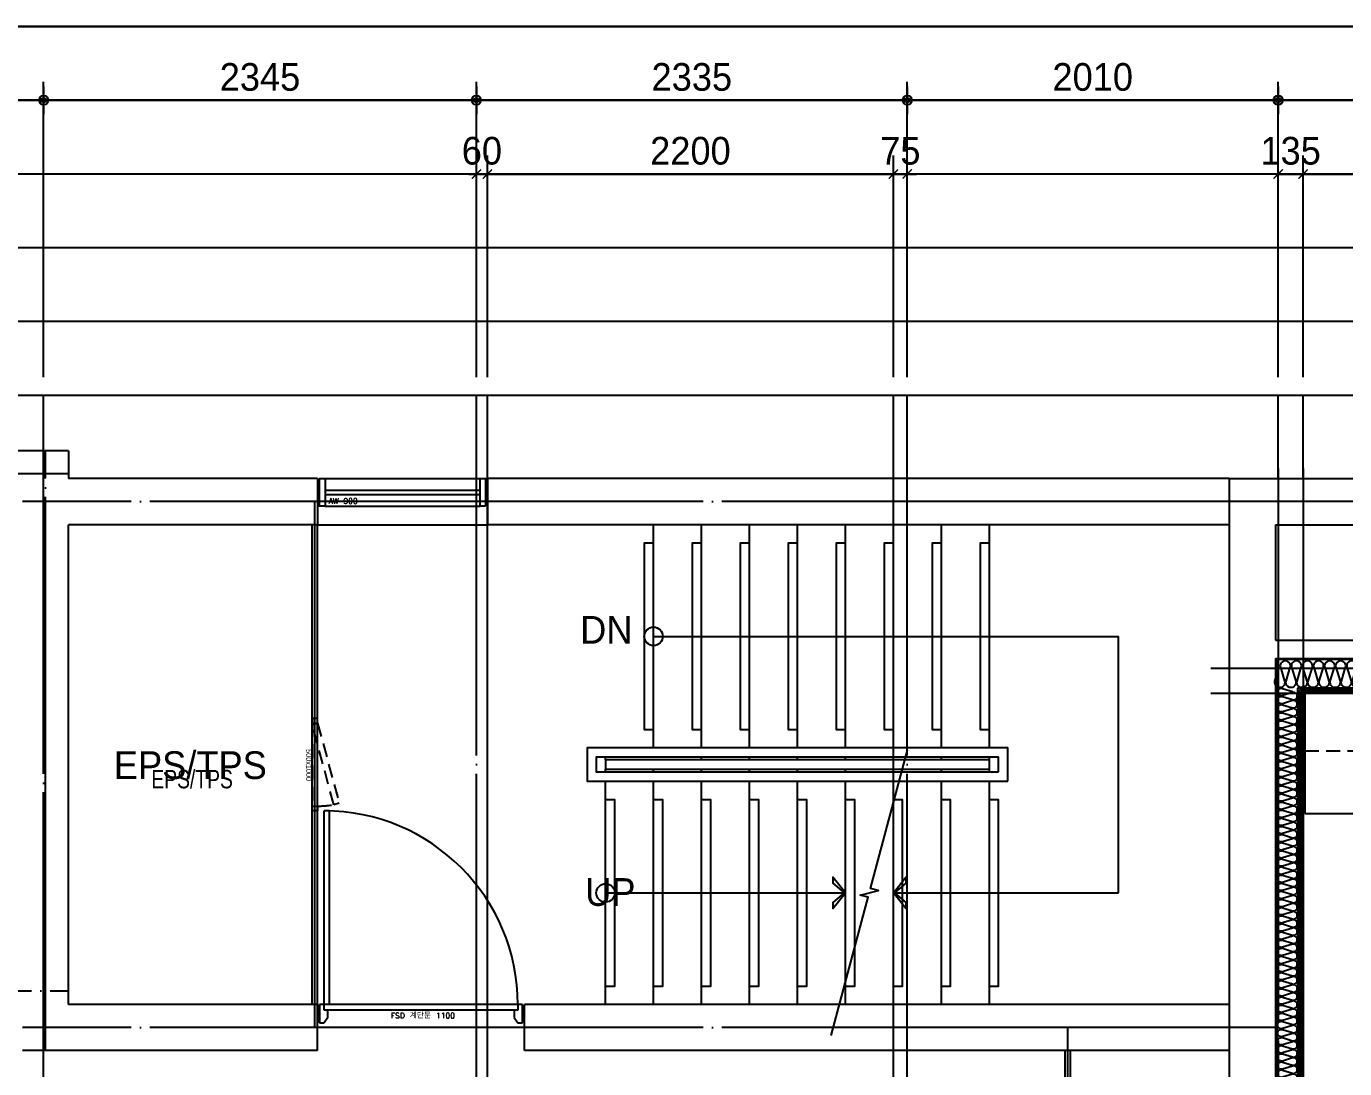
# Model space of a CAD drawing. Header units: millimetres. Extents: x -24416 to 92204, y -190080 to 23760.
# Drawn here: x 69372 to 76516, y -172180 to -166533 of the extents above; entities that cross this region are included whole.
import ezdxf
from ezdxf.enums import TextEntityAlignment as Align

# ---------------------------------------------------------------- set-up
doc = ezdxf.new("R2010")
doc.units = ezdxf.units.MM
doc.header["$LTSCALE"] = 50
for name, pattern in [('AUDIT_D_220706163347-0', [0]), ('CEN', [62, 60, -1, 0, -1]), ('HID', [2.3, 1.5, -0.8]), ('xr-101_102동-2F$0$HID', [2.3, 1.5, -0.8])]:
    doc.linetypes.add(name, pattern=pattern)
doc.layers.get('defpoints').update_dxf_attribs({"color": 139})
for name, color, linetype in [('A-STEEL', 4, 'Continuous'), ('AA-XXXX-DIMS', 7, 'Continuous'), ('AA-XXXX-TEXT#LEV', 3, 'Continuous'), ('CEN_CON', 1, 'CEN'), ('CEN_WALL', 12, 'CEN'), ('CONC', 2, 'Continuous'), ('DIM', 7, 'AUDIT_D_220706163347-0'), ('DOOR', 4, 'Continuous'), ('ELE3_CON', 7, 'Continuous'), ('FUR', 4, 'Continuous'), ('INS', 8, 'Continuous'), ('INSUL', 8, 'Continuous'), ('ROM', 7, 'AUDIT_D_220706163347-0'), ('STAIR', 4, 'Continuous'), ('WAL', 3, 'Continuous'), ('WAL_DRY', 7, 'Continuous'), ('WIN', 4, 'Continuous'), ('xr-101_102동-2F$0$AA-DWXM-DOOR(PS점검구)', 4, 'xr-101_102동-2F$0$HID'), ('논슬립', 251, 'Continuous')]:
    doc.layers.add(name, color=color, linetype=linetype)
for name, color, linetype, plot in [('AA-XXXX-MC', 153, 'AUDIT_D_220706163347-0', False), ('Def-PrintX', 147, 'Continuous', False), ('MC', 135, 'Continuous', False), ('xr-101_102동-2F$0$DEFPOINT', 231, 'Continuous', False)]:
    doc.layers.add(name, color=color, linetype=linetype, plot=plot)
doc.styles.add('HAUD01', font='Dotum.ttf')
doc.styles.add('HAUD02', font='Dotum.ttf', dxfattribs={"width": 0.8})
doc.styles.get("Standard").update_dxf_attribs({"font": 'txt', "bigfont": 'whgtxt.shx'})
doc.styles.add('xr-101_102동-2F$0$HAUD01', font='Dotum.ttf')
doc.styles.add('맑은고딕', font='malgun.ttf', dxfattribs={"width": 0.9})
doc.dimstyles.new('DIM-50', dxfattribs={"dimscale": 50, "dimtxt": 3, "dimasz": 1, "dimexe": 2, "dimexo": 2, "dimgap": 1, "dimtad": 1, "dimdec": 0, "dimzin": 0, "dimdsep": 46, "dimtxsty": '맑은고딕', "dimblk1": 'DIMDOT', "dimblk2": 'DIMDOT', "dimsah": 1, "dimcen": 0.09, "dimdle": 2, "dimclrd": 7, "dimclre": 7, "dimclrt": 3, "dimadec": 0, "dimazin": 0, "dimtfac": 1, "dimtdec": 0, "dimtix": 1, "dimtmove": 2, "dimatfit": 3, "dimldrblk": 'DIMDOT', "dimfxl": 1, "dimtolj": 1, "dimtzin": 0, "dimarcsym": 0})
doc.dimstyles.new('MCDIM-50', dxfattribs={"dimscale": 50, "dimtxt": 3, "dimasz": 1, "dimexe": 2, "dimexo": 2, "dimgap": 1, "dimtad": 1, "dimdec": 0, "dimzin": 0, "dimdsep": 46, "dimtxsty": '맑은고딕', "dimblk1": 'ARCHTICK', "dimblk2": 'ARCHTICK', "dimsah": 1, "dimcen": 0.09, "dimdle": 2, "dimclrd": 7, "dimclre": 7, "dimclrt": 3, "dimadec": 0, "dimazin": 0, "dimtfac": 1, "dimtdec": 0, "dimtix": 1, "dimtmove": 2, "dimatfit": 3, "dimldrblk": 'ARCHTICK', "dimfxl": 1, "dimtolj": 1, "dimtzin": 0, "dimarcsym": 0})

# ---------------------------------------------------------------- blocks, each defined once
blk = doc.blocks.new('FSD 계단문 1100')
at = {"layer": 'DOOR'}
for p, q in [((25, 100), (25, 1150)), ((0, 100), (0, 0)), ((25, 100), (0, 100)), ((0, 0), (0, 100)), ((55, 100), (25, 100)), ((25, 70), (25, 100)), ((1100, 100), (1075, 100)), ((1075, 100), (1075, 70)), ((1100, 0), (1100, 100)), ((0, 0), (25, 0)), ((45, 70), (25, 70)), ((45, 30), (25, 0)), ((45, 30), (45, 70)), ((1075, 70), (1055, 70)), ((1055, 70), (1055, 30)), ((1055, 30), (1075, 0)), ((1075, 0), (1100, 0))]:
    blk.add_line(p, q, dxfattribs=at)
at = {"layer": 'DOOR', "color": 8}
for p, q in [((1075, 100), (55, 100)), ((1055, 70), (45, 70))]:
    blk.add_line(p, q, dxfattribs=at)
at = {"layer": 'DOOR'}
blk.add_lwpolyline([(55, 100), (55, 1150), (25, 1150)], dxfattribs=at)
at = {"layer": 'DOOR', "color": 8}
blk.add_arc((23.3, 98.3), 1051.7, 0.09318, 89.90682, dxfattribs=at)
at = {"layer": 'Def-PrintX'}
blk.add_text('FSD 계단문 1100', height=30, dxfattribs=at).set_placement((560, 43.8), align=Align.MIDDLE)
blk = doc.blocks.new('AW 900')
at = {"layer": 'defpoints'}
for p, q in [((-150, 920), (0, 920)), ((-150, 0), (0, 0))]:
    blk.add_line(p, q, dxfattribs=at)
at = {"layer": 'WIN', "color": 8}
for p, q in [((-150, 40), (-150, 880)), ((0, 40), (0, 880))]:
    blk.add_line(p, q, dxfattribs=at)
at = {"layer": 'WIN'}
for p, q in [((-87, 40), (-87, 880)), ((-63, 40), (-63, 880))]:
    blk.add_line(p, q, dxfattribs=at)
for points in [[(0, 910), (0, 880), (-150, 880), (-150, 910)], [(0, 40), (0, 10), (-150, 10), (-150, 40)]]:
    blk.add_lwpolyline(points, close=True, dxfattribs=at)
at = {"layer": 'Def-PrintX'}
blk.add_text('AW 900', height=30, rotation=90, dxfattribs=at).set_placement((-28.4, 138), align=Align.MIDDLE)
blk = doc.blocks.new('A$C38A1636F')
at = {"layer": 'xr-101_102동-2F$0$AA-DWXM-DOOR(PS점검구)'}
for p, q in [((225, 0), (-225, 0)), ((-225, -30), (225, -30))]:
    blk.add_line(p, q, dxfattribs=at)
for points in [[(-250, 0), (-225, 0), (-225, -30), (-250, -30)], [(250, 0), (225, 0), (225, -30), (250, -30)], [(-209.7, -146.5), (-217.4, -117.5), (217.2, -1), (225, -30)]]:
    blk.add_lwpolyline(points, close=True, dxfattribs=at)
blk.add_arc((385.2, -21.3), 610.2, 180.81816, 189.07051, dxfattribs=at)
at = {"layer": 'xr-101_102동-2F$0$DEFPOINT', "style": 'xr-101_102동-2F$0$HAUD01'}
blk.add_text('500x1000', height=30, rotation=180, dxfattribs=at).set_placement((-2.5, 18.6), align=Align.MIDDLE_CENTER)
blk = doc.blocks.new('CO-101-23F', base_point=(132164.9, -37223.7))
at = {"layer": 'A-STEEL'}
for p, q in [((139694.9, -35373.7), (139694.9, -32773.7)), ((139724.9, -35373.7), (139724.9, -32773.7)), ((143774.9, -37223.7), (143774.9, -35623.7)), ((143804.9, -37223.7), (143804.9, -35623.7))]:
    blk.add_line(p, q, dxfattribs=at)
at = {"layer": 'CEN_CON'}
for p, q in [((138249.9, -35623.7), (138249.9, -32373.7)), ((138374.9, -32498.7), (135174.9, -32498.7)), ((144914.9, -32648.7), (138124.9, -32648.7)), ((135174.9, -35298.7), (138374.9, -35298.7)), ((144914.9, -35498.7), (138124.9, -35498.7)), ((143789.9, -37223.7), (143789.9, -35498.7))]:
    blk.add_line(p, q, dxfattribs=at)
at = {"layer": 'CEN_WALL'}
blk.add_line((139709.9, -35498.7), (139709.9, -32648.7), dxfattribs=at)
at = {"layer": 'CONC', "color": 2}
for p, q in [((138374.9, -32373.7), (135174.9, -32373.7)), ((138374.9, -32373.7), (138374.9, -32523.7)), ((139724.9, -32523.7), (138374.9, -32523.7)), ((139724.9, -32523.7), (139724.9, -32773.7)), ((144664.9, -32523.7), (140644.9, -32523.7)), ((140644.9, -32523.7), (140644.9, -32773.7)), ((138374.9, -35373.7), (138374.9, -32773.7)), ((139724.9, -32773.7), (138374.9, -32773.7)), ((144664.9, -32773.7), (140644.9, -32773.7)), ((139724.9, -35373.7), (138374.9, -35373.7)), ((139724.9, -35623.7), (139724.9, -35373.7)), ((144664.9, -35373.7), (140844.9, -35373.7)), ((140844.9, -35623.7), (140844.9, -35373.7)), ((139724.9, -35623.7), (138124.9, -35623.7)), ((144664.9, -35623.7), (140844.9, -35623.7))]:
    blk.add_line(p, q, dxfattribs=at)
at = {"layer": 'ELE3_CON'}
blk.add_line((139724.9, -32773.7), (140644.9, -32773.7), dxfattribs=at)
at = {"layer": 'STAIR'}
for p, q in [((141544.9, -33983.7), (141544.9, -32773.7)), ((141804.9, -33983.7), (141804.9, -32773.7)), ((142064.9, -33983.7), (142064.9, -32773.7)), ((142324.9, -33983.7), (142324.9, -32773.7)), ((142584.9, -33983.7), (142584.9, -32773.7)), ((142844.9, -33983.7), (142844.9, -32773.7)), ((143104.9, -33983.7), (143104.9, -32773.7)), ((143364.9, -33983.7), (143364.9, -32773.7)), ((141544.9, -33378.7), (144064.9, -33378.7)), ((144064.9, -34768.7), (144064.9, -33378.7)), ((141284.9, -34048.7), (141284.9, -34033.7)), ((141284.9, -34048.7), (141284.9, -34033.7)), ((141804.9, -34048.7), (141804.9, -34033.7)), ((142064.9, -34048.7), (142064.9, -34033.7)), ((142324.9, -34048.7), (142324.9, -34033.7)), ((142584.9, -34048.7), (142584.9, -34033.7)), ((142844.9, -34048.7), (142844.9, -34033.7)), ((143104.9, -34048.7), (143104.9, -34033.7)), ((143364.9, -34048.7), (143364.9, -34033.7)), ((141284.9, -34113.7), (141284.9, -34098.7)), ((141284.9, -34113.7), (141284.9, -34098.7)), ((141544.9, -34113.7), (141544.9, -34098.7)), ((141804.9, -34113.7), (141804.9, -34098.7)), ((142064.9, -34113.7), (142064.9, -34098.7)), ((142324.9, -34113.7), (142324.9, -34098.7)), ((142584.9, -34113.7), (142584.9, -34098.7)), ((142844.9, -34113.7), (142844.9, -34098.7)), ((143104.9, -34113.7), (143104.9, -34098.7)), ((143364.9, -34113.7), (143364.9, -34098.7)), ((141284.9, -35373.7), (141284.9, -34163.7)), ((141544.9, -35373.7), (141544.9, -34163.7)), ((141804.9, -35373.7), (141804.9, -34163.7)), ((142064.9, -35373.7), (142064.9, -34163.7)), ((142324.9, -35373.7), (142324.9, -34163.7)), ((142584.9, -35373.7), (142584.9, -34163.7)), ((142844.9, -35373.7), (142844.9, -34163.7)), ((143104.9, -35373.7), (143104.9, -34163.7)), ((143364.9, -35373.7), (143364.9, -34163.7)), ((141284.9, -34768.7), (142584.9, -34768.7)), ((142844.9, -34768.7), (144064.9, -34768.7))]:
    blk.add_line(p, q, dxfattribs=at)
for points in [[(143464.9, -34163.7), (143464.9, -33983.7), (141184.9, -33983.7), (141184.9, -34163.7)], [(143414.9, -34113.7), (143414.9, -34033.7), (141234.9, -34033.7), (141234.9, -34113.7)], [(143364.9, -34098.7), (143364.9, -34048.7), (141284.9, -34048.7), (141284.9, -34098.7)], [(142584.9, -34768.7), (142516.9, -34683.4), (142516.9, -34715.8), (142578.4, -34768.7), (142516.9, -34821.6), (142516.9, -34854)], [(142844.9, -34768.7), (142912.9, -34683.4), (142912.9, -34715.8), (142851.4, -34768.7), (142912.9, -34821.6), (142912.9, -34854)]]:
    blk.add_lwpolyline(points, close=True, dxfattribs=at)
blk.add_lwpolyline([(142507.8, -35541.4), (142708.4, -34792.8), (142665, -34781.2), (142764.8, -34756.2), (142721.4, -34744.5), (142922, -33995.9)], dxfattribs=at)
for centre in [(141544.9, -33378.7), (141284.9, -34768.7)]:
    blk.add_circle(centre, 50, dxfattribs=at)
at = {"layer": '논슬립'}
for points in [[(141544.9, -32873.7), (141494.9, -32873.7), (141494.9, -33883.7), (141544.9, -33883.7)], [(141804.9, -32873.7), (141754.9, -32873.7), (141754.9, -33883.7), (141804.9, -33883.7)], [(142064.9, -32873.7), (142014.9, -32873.7), (142014.9, -33883.7), (142064.9, -33883.7)], [(142324.9, -32873.7), (142274.9, -32873.7), (142274.9, -33883.7), (142324.9, -33883.7)], [(142584.9, -32873.7), (142534.9, -32873.7), (142534.9, -33883.7), (142584.9, -33883.7)], [(142844.9, -32873.7), (142794.9, -32873.7), (142794.9, -33883.7), (142844.9, -33883.7)], [(143104.9, -32873.7), (143054.9, -32873.7), (143054.9, -33883.7), (143104.9, -33883.7)], [(143364.9, -32873.7), (143314.9, -32873.7), (143314.9, -33883.7), (143364.9, -33883.7)], [(141284.9, -35273.7), (141334.9, -35273.7), (141334.9, -34263.7), (141284.9, -34263.7)], [(141544.9, -35273.7), (141594.9, -35273.7), (141594.9, -34263.7), (141544.9, -34263.7)], [(141804.9, -35273.7), (141854.9, -35273.7), (141854.9, -34263.7), (141804.9, -34263.7)], [(142064.9, -35273.7), (142114.9, -35273.7), (142114.9, -34263.7), (142064.9, -34263.7)], [(142324.9, -35273.7), (142374.9, -35273.7), (142374.9, -34263.7), (142324.9, -34263.7)], [(142584.9, -35273.7), (142634.9, -35273.7), (142634.9, -34263.7), (142584.9, -34263.7)], [(142844.9, -35273.7), (142894.9, -35273.7), (142894.9, -34263.7), (142844.9, -34263.7)], [(143104.9, -35273.7), (143154.9, -35273.7), (143154.9, -34263.7), (143104.9, -34263.7)], [(143364.9, -35273.7), (143414.9, -35273.7), (143414.9, -34263.7), (143364.9, -34263.7)]]:
    blk.add_lwpolyline(points, dxfattribs=at)
at = {"layer": 'AA-XXXX-TEXT#LEV', "rotation": 89.99999999999999}
blk.add_blockref('A$C38A1636F', (139694.9, -34073.7), dxfattribs=at)
at = {"layer": 'DOOR'}
blk.add_blockref('FSD 계단문 1100', (139734.9, -35473.7), dxfattribs=at)
at = {"layer": 'WIN', "rotation": 270}
blk.add_blockref('AW 900', (139724.9, -32673.7), dxfattribs=at)
at = {"layer": 'Def-PrintX', "style": 'HAUD02', "width": 0.8}
blk.add_text('EPS/TPS', height=100, rotation=0, dxfattribs=at).set_placement((138823.5, -34202.3))
blk = doc.blocks.new('insul1')
blk.add_lwpolyline([(0, 0.25, 1.344031), (0.35, 0.25), (0.2, 0.75, -1.344031), (0.55, 0.75), (0.4, 0.25)], format="xyb")
blk = doc.blocks.new('DongSinsul_1')
at = {"layer": 'INSUL'}
blk.add_lwpolyline([(0, 0.25, 1.34403), (0.35, 0.25), (0.2, 0.75, -1.34403), (0.55, 0.75), (0.4, 0.25)], format="xyb", dxfattribs=at)
blk = doc.blocks.new('U-131B(확장)', base_point=(284085.3, -109269.8))
at = {"layer": 'CEN_CON'}
for p, q in [((305710.3, -97239.8), (305710.3, -102515)), ((309900.3, -97419.8), (305345.3, -97419.8)), ((313920.3, -98324.8), (305345.3, -98324.8))]:
    blk.add_line(p, q, dxfattribs=at)
at = {"layer": 'CONC'}
for p, q in [((305445.3, -97294.8), (305445.3, -101994.8)), ((305445.3, -97294.8), (311400.3, -97294.8)), ((305695.3, -97544.8), (305695.3, -98169.8)), ((305695.3, -97544.8), (311200.3, -97544.8)), ((305695.3, -98169.8), (310285.3, -98169.8)), ((305695.3, -98269.8), (305695.3, -102244.8)), ((305695.3, -98269.8), (310285.3, -98269.8))]:
    blk.add_line(p, q, dxfattribs=at)
at = {"layer": 'FUR', "linetype": 'HID'}
blk.add_line((305855.3, -98769.8), (308895.3, -98769.8), dxfattribs=at)
at = {"layer": 'FUR'}
blk.add_lwpolyline([(305855.3, -99109.8), (308895.3, -99109.8), (308895.3, -98459.8), (305855.3, -98459.8)], close=True, dxfattribs=at)
at = {"layer": 'INS'}
for p, q in [((305705.3, -98274.8), (305705.3, -102254.8)), ((309080.3, -98274.8), (305705.3, -98274.8)), ((305815.3, -98429.8), (305815.3, -102364.8)), ((308925.3, -98429.8), (305815.3, -98429.8))]:
    blk.add_line(p, q, dxfattribs=at)
at = {"layer": 'MC'}
for p, q in [((305845.3, -97239.8), (305845.3, -104244.8)), ((313920.3, -98459.8), (305345.3, -98459.8))]:
    blk.add_line(p, q, dxfattribs=at)
at = {"layer": 'WAL'}
blk.add_line((305822.8, -99129.8), (305822.8, -99039.8), dxfattribs=at)
at = {"layer": 'WAL_DRY'}
for p, q in [((305825.3, -98439.8), (305825.3, -102374.8)), ((308915.3, -98439.8), (305825.3, -98439.8)), ((308905.3, -98449.8), (305835.3, -98449.8)), ((305835.3, -98449.8), (305835.3, -102374.8))]:
    blk.add_line(p, q, dxfattribs=at)
at = {"layer": 'INS', "xscale": 110.0000000000003, "yscale": 110.0000000000003, "zscale": 110.0000000000003, "rotation": 90, "row_count": 1, "column_count": 89, "row_spacing": -3.155443620884047e-30, "column_spacing": 44.00000000000007}
blk.add_blockref('insul1', (305815.3, -102364.8), dxfattribs=at)
at = {"layer": 'INSUL', "xscale": 150, "yscale": 150, "zscale": 150, "rotation": 179.9999999999995, "row_count": 1, "column_count": 56, "row_spacing": 1, "column_spacing": 60}
blk.add_blockref('DongSinsul_1', (309075.3, -98279.8), dxfattribs=at)
blk = doc.blocks.new('DIMDOT')
at = {"layer": 'AA-XXXX-DIMS'}
for p, q in [((0, -1.5), (0, 1.5)), ((-1.5, 0), (1.5, 0))]:
    blk.add_line(p, q, dxfattribs=at)
for radius in [0.5, 0.25]:
    blk.add_circle((0, 0), radius, dxfattribs=at)
blk = doc.blocks.new('*D168')
at = {"layer": 'defpoints', "color": 0, "transparency": 16777216}
for p in [(19311.9, -190693), (17106.9, -192293), (19311.9, -192293)]:
    blk.add_point(p, dxfattribs=at)
at = {"layer": 'DIM', "color": 7, "lineweight": -2, "transparency": 16777216}
for p, q in [((17106.9, -192193), (17106.9, -190593)), ((19311.9, -192193), (19311.9, -190593)), ((17156.9, -190693), (19261.9, -190693))]:
    blk.add_line(p, q, dxfattribs=at)
at = {"layer": 'DIM', "color": 7, "lineweight": -2, "transparency": 16777216, "xscale": 50, "yscale": 50, "zscale": 50, "rotation": 180}
blk.add_blockref('DIMDOT', (17106.9, -190693), dxfattribs=at)
at = {"layer": 'DIM', "color": 7, "lineweight": -2, "transparency": 16777216, "xscale": 50, "yscale": 50, "zscale": 50}
blk.add_blockref('DIMDOT', (19311.9, -190693), dxfattribs=at)
at = {"layer": 'DIM', "color": 3, "transparency": 16777216, "insert": (18209.4, -190567.9), "char_height": 150, "attachment_point": 5, "style": 'HAUD01'}
blk.add_mtext('\\A1;2205', dxfattribs=at)
blk = doc.blocks.new('*D169')
at = {"layer": 'defpoints', "color": 0, "transparency": 16777216}
for p in [(21656.9, -190693), (19311.9, -192293), (21656.9, -192293)]:
    blk.add_point(p, dxfattribs=at)
at = {"layer": 'DIM', "color": 7, "lineweight": -2, "transparency": 16777216}
for p, q in [((19311.9, -192193), (19311.9, -190593)), ((21656.9, -192193), (21656.9, -190593)), ((19361.9, -190693), (21606.9, -190693))]:
    blk.add_line(p, q, dxfattribs=at)
at = {"layer": 'DIM', "color": 7, "lineweight": -2, "transparency": 16777216, "xscale": 50, "yscale": 50, "zscale": 50, "rotation": 180}
blk.add_blockref('DIMDOT', (19311.9, -190693), dxfattribs=at)
at = {"layer": 'DIM', "color": 7, "lineweight": -2, "transparency": 16777216, "xscale": 50, "yscale": 50, "zscale": 50}
blk.add_blockref('DIMDOT', (21656.9, -190693), dxfattribs=at)
at = {"layer": 'DIM', "color": 3, "transparency": 16777216, "insert": (20484.4, -190567.9), "char_height": 150, "attachment_point": 5, "style": 'HAUD01'}
blk.add_mtext('\\A1;2345', dxfattribs=at)
blk = doc.blocks.new('*D170')
at = {"layer": 'defpoints', "color": 0, "transparency": 16777216}
for p in [(23991.9, -190693), (21656.9, -192293), (23991.9, -192293)]:
    blk.add_point(p, dxfattribs=at)
at = {"layer": 'DIM', "color": 7, "lineweight": -2, "transparency": 16777216}
for p, q in [((21656.9, -192193), (21656.9, -190593)), ((23991.9, -192193), (23991.9, -190593)), ((21706.9, -190693), (23941.9, -190693))]:
    blk.add_line(p, q, dxfattribs=at)
at = {"layer": 'DIM', "color": 7, "lineweight": -2, "transparency": 16777216, "xscale": 50, "yscale": 50, "zscale": 50, "rotation": 180}
blk.add_blockref('DIMDOT', (21656.9, -190693), dxfattribs=at)
at = {"layer": 'DIM', "color": 7, "lineweight": -2, "transparency": 16777216, "xscale": 50, "yscale": 50, "zscale": 50}
blk.add_blockref('DIMDOT', (23991.9, -190693), dxfattribs=at)
at = {"layer": 'DIM', "color": 3, "transparency": 16777216, "insert": (22824.4, -190567.9), "char_height": 150, "attachment_point": 5, "style": 'HAUD01'}
blk.add_mtext('\\A1;2335', dxfattribs=at)
blk = doc.blocks.new('*D171')
at = {"layer": 'defpoints', "color": 0, "transparency": 16777216}
for p in [(26001.9, -190693), (23991.9, -192293), (26001.9, -192293)]:
    blk.add_point(p, dxfattribs=at)
at = {"layer": 'DIM', "color": 7, "lineweight": -2, "transparency": 16777216}
for p, q in [((23991.9, -192193), (23991.9, -190593)), ((26001.9, -192193), (26001.9, -190593)), ((24041.9, -190693), (25951.9, -190693))]:
    blk.add_line(p, q, dxfattribs=at)
at = {"layer": 'DIM', "color": 7, "lineweight": -2, "transparency": 16777216, "xscale": 50, "yscale": 50, "zscale": 50, "rotation": 180}
blk.add_blockref('DIMDOT', (23991.9, -190693), dxfattribs=at)
at = {"layer": 'DIM', "color": 7, "lineweight": -2, "transparency": 16777216, "xscale": 50, "yscale": 50, "zscale": 50}
blk.add_blockref('DIMDOT', (26001.9, -190693), dxfattribs=at)
at = {"layer": 'DIM', "color": 3, "transparency": 16777216, "insert": (24996.9, -190567.9), "char_height": 150, "attachment_point": 5, "style": 'HAUD01'}
blk.add_mtext('\\A1;2010', dxfattribs=at)
blk = doc.blocks.new('*D172')
at = {"layer": 'defpoints', "color": 0, "transparency": 16777216}
for p in [(30191.9, -190693), (26001.9, -192293), (30191.9, -192293)]:
    blk.add_point(p, dxfattribs=at)
at = {"layer": 'DIM', "color": 7, "lineweight": -2, "transparency": 16777216}
for p, q in [((26001.9, -192193), (26001.9, -190593)), ((30191.9, -192193), (30191.9, -190593)), ((26051.9, -190693), (30141.9, -190693))]:
    blk.add_line(p, q, dxfattribs=at)
at = {"layer": 'DIM', "color": 7, "lineweight": -2, "transparency": 16777216, "xscale": 50, "yscale": 50, "zscale": 50, "rotation": 180}
blk.add_blockref('DIMDOT', (26001.9, -190693), dxfattribs=at)
at = {"layer": 'DIM', "color": 7, "lineweight": -2, "transparency": 16777216, "xscale": 50, "yscale": 50, "zscale": 50}
blk.add_blockref('DIMDOT', (30191.9, -190693), dxfattribs=at)
at = {"layer": 'DIM', "color": 3, "transparency": 16777216, "insert": (28096.9, -190567.9), "char_height": 150, "attachment_point": 5, "style": 'HAUD01'}
blk.add_mtext('\\A1;4190', dxfattribs=at)
blk = doc.blocks.new('*D175')
at = {"layer": 'defpoints', "color": 0, "transparency": 16777216}
for p in [(31691.9, -190293), (4681.9, -192293), (31691.9, -192293)]:
    blk.add_point(p, dxfattribs=at)
at = {"layer": 'DIM', "color": 7, "lineweight": -2, "transparency": 16777216}
for p, q in [((4681.9, -192193), (4681.9, -190193)), ((31691.9, -192193), (31691.9, -190193)), ((4731.9, -190293), (31641.9, -190293))]:
    blk.add_line(p, q, dxfattribs=at)
at = {"layer": 'DIM', "color": 7, "lineweight": -2, "transparency": 16777216, "xscale": 50, "yscale": 50, "zscale": 50, "rotation": 180}
blk.add_blockref('DIMDOT', (4681.9, -190293), dxfattribs=at)
at = {"layer": 'DIM', "color": 7, "lineweight": -2, "transparency": 16777216, "xscale": 50, "yscale": 50, "zscale": 50}
blk.add_blockref('DIMDOT', (31691.9, -190293), dxfattribs=at)
at = {"layer": 'DIM', "color": 3, "transparency": 16777216, "insert": (18186.9, -190167.9), "char_height": 150, "attachment_point": 5, "style": 'HAUD01'}
blk.add_mtext('\\A1;27010', dxfattribs=at)
blk = doc.blocks.new('_ArchTick')
at = {"color": 0, "linetype": 'ByBlock', "const_width": 0.15}
blk.add_lwpolyline([(-0.5, -0.5), (0.5, 0.5)], dxfattribs=at)
blk = doc.blocks.new('*D188')
at = {"layer": 'defpoints', "color": 0, "linetype": 'ByBlock', "transparency": 16777216}
for p in [(21716.9, -191093), (21656.9, -192293), (21716.9, -192293)]:
    blk.add_point(p, dxfattribs=at)
at = {"layer": 'DIM', "color": 7, "linetype": 'ByBlock', "lineweight": -2, "transparency": 16777216}
for p, q in [((21656.9, -192193), (21656.9, -190993)), ((21716.9, -192193), (21716.9, -190993)), ((21656.9, -191093), (21606.9, -191093)), ((21656.9, -191093), (21716.9, -191093)), ((21716.9, -191093), (21766.9, -191093))]:
    blk.add_line(p, q, dxfattribs=at)
at = {"layer": 'DIM', "color": 7, "linetype": 'ByBlock', "lineweight": -2, "transparency": 16777216, "xscale": 50, "yscale": 50, "zscale": 50}
blk.add_blockref('_ArchTick', (21656.9, -191093), dxfattribs=at)
at = {"layer": 'DIM', "color": 7, "linetype": 'ByBlock', "lineweight": -2, "transparency": 16777216, "xscale": 50, "yscale": 50, "zscale": 50, "rotation": 180}
blk.add_blockref('_ArchTick', (21716.9, -191093), dxfattribs=at)
at = {"layer": 'DIM', "color": 3, "linetype": 'ByBlock', "transparency": 16777216, "insert": (21686.9, -190967.9), "char_height": 150, "attachment_point": 5, "style": 'HAUD01'}
blk.add_mtext('\\A1;60', dxfattribs=at)
blk = doc.blocks.new('*D189')
at = {"layer": 'defpoints', "color": 0, "linetype": 'ByBlock', "transparency": 16777216}
for p in [(23916.9, -191093), (21716.9, -192293), (23916.9, -192293)]:
    blk.add_point(p, dxfattribs=at)
at = {"layer": 'DIM', "color": 7, "linetype": 'ByBlock', "lineweight": -2, "transparency": 16777216}
for p, q in [((21716.9, -192193), (21716.9, -190993)), ((23916.9, -192193), (23916.9, -190993)), ((21616.9, -191093), (24016.9, -191093))]:
    blk.add_line(p, q, dxfattribs=at)
at = {"layer": 'DIM', "color": 7, "linetype": 'ByBlock', "lineweight": -2, "transparency": 16777216, "xscale": 50, "yscale": 50, "zscale": 50, "rotation": 180}
blk.add_blockref('_ArchTick', (21716.9, -191093), dxfattribs=at)
at = {"layer": 'DIM', "color": 7, "linetype": 'ByBlock', "lineweight": -2, "transparency": 16777216, "xscale": 50, "yscale": 50, "zscale": 50}
blk.add_blockref('_ArchTick', (23916.9, -191093), dxfattribs=at)
at = {"layer": 'DIM', "color": 3, "linetype": 'ByBlock', "transparency": 16777216, "insert": (22816.9, -190967.9), "char_height": 150, "attachment_point": 5, "style": 'HAUD01'}
blk.add_mtext('\\A1;2200', dxfattribs=at)
blk = doc.blocks.new('*D190')
at = {"layer": 'defpoints', "color": 0, "linetype": 'ByBlock', "transparency": 16777216}
for p in [(23991.9, -191093), (23916.9, -192293), (23991.9, -192293)]:
    blk.add_point(p, dxfattribs=at)
at = {"layer": 'DIM', "color": 7, "linetype": 'ByBlock', "lineweight": -2, "transparency": 16777216}
for p, q in [((23916.9, -192193), (23916.9, -190993)), ((23991.9, -192193), (23991.9, -190993)), ((23916.9, -191093), (23866.9, -191093)), ((23916.9, -191093), (23991.9, -191093)), ((23991.9, -191093), (24041.9, -191093))]:
    blk.add_line(p, q, dxfattribs=at)
at = {"layer": 'DIM', "color": 7, "linetype": 'ByBlock', "lineweight": -2, "transparency": 16777216, "xscale": 50, "yscale": 50, "zscale": 50}
blk.add_blockref('_ArchTick', (23916.9, -191093), dxfattribs=at)
at = {"layer": 'DIM', "color": 7, "linetype": 'ByBlock', "lineweight": -2, "transparency": 16777216, "xscale": 50, "yscale": 50, "zscale": 50, "rotation": 180}
blk.add_blockref('_ArchTick', (23991.9, -191093), dxfattribs=at)
at = {"layer": 'DIM', "color": 3, "linetype": 'ByBlock', "transparency": 16777216, "insert": (23954.4, -190967.9), "char_height": 150, "attachment_point": 5, "style": 'HAUD01'}
blk.add_mtext('\\A1;75', dxfattribs=at)
blk = doc.blocks.new('*D191')
at = {"layer": 'defpoints', "color": 0, "linetype": 'ByBlock', "transparency": 16777216}
for p in [(26136.9, -191093), (26001.9, -192293), (26136.9, -192293)]:
    blk.add_point(p, dxfattribs=at)
at = {"layer": 'DIM', "color": 7, "linetype": 'ByBlock', "lineweight": -2, "transparency": 16777216}
for p, q in [((26001.9, -192193), (26001.9, -190993)), ((26136.9, -192193), (26136.9, -190993)), ((26001.9, -191093), (25951.9, -191093)), ((26001.9, -191093), (26136.9, -191093)), ((26136.9, -191093), (26186.9, -191093))]:
    blk.add_line(p, q, dxfattribs=at)
at = {"layer": 'DIM', "color": 7, "linetype": 'ByBlock', "lineweight": -2, "transparency": 16777216, "xscale": 50, "yscale": 50, "zscale": 50}
blk.add_blockref('_ArchTick', (26001.9, -191093), dxfattribs=at)
at = {"layer": 'DIM', "color": 7, "linetype": 'ByBlock', "lineweight": -2, "transparency": 16777216, "xscale": 50, "yscale": 50, "zscale": 50, "rotation": 180}
blk.add_blockref('_ArchTick', (26136.9, -191093), dxfattribs=at)
at = {"layer": 'DIM', "color": 3, "linetype": 'ByBlock', "transparency": 16777216, "insert": (26069.4, -190967.9), "char_height": 150, "attachment_point": 5, "style": 'HAUD01'}
blk.add_mtext('\\A1;135', dxfattribs=at)
blk = doc.blocks.new('*D192')
at = {"layer": 'defpoints', "color": 0, "linetype": 'ByBlock', "transparency": 16777216}
for p in [(29986.9, -191093), (26136.9, -192293), (29986.9, -192293)]:
    blk.add_point(p, dxfattribs=at)
at = {"layer": 'DIM', "color": 7, "linetype": 'ByBlock', "lineweight": -2, "transparency": 16777216}
for p, q in [((26136.9, -192193), (26136.9, -190993)), ((29986.9, -192193), (29986.9, -190993)), ((26036.9, -191093), (30086.9, -191093))]:
    blk.add_line(p, q, dxfattribs=at)
at = {"layer": 'DIM', "color": 7, "linetype": 'ByBlock', "lineweight": -2, "transparency": 16777216, "xscale": 50, "yscale": 50, "zscale": 50, "rotation": 180}
blk.add_blockref('_ArchTick', (26136.9, -191093), dxfattribs=at)
at = {"layer": 'DIM', "color": 7, "linetype": 'ByBlock', "lineweight": -2, "transparency": 16777216, "xscale": 50, "yscale": 50, "zscale": 50}
blk.add_blockref('_ArchTick', (29986.9, -191093), dxfattribs=at)
at = {"layer": 'DIM', "color": 3, "linetype": 'ByBlock', "transparency": 16777216, "insert": (28061.9, -190967.9), "char_height": 150, "attachment_point": 5, "style": 'HAUD01'}
blk.add_mtext('\\A1;3850', dxfattribs=at)
blk = doc.blocks.new('DIM-1108')
at = {"layer": 'DIM'}
for base, p1, p2, picture, middle in [((31691.9, -190293), (4681.9, -192293), (31691.9, -192293), '*D175', (18186.9, -190167.9)), ((19311.9, -190693), (17106.9, -192293), (19311.9, -192293), '*D168', (18209.4, -190567.9)), ((21656.9, -190693), (19311.9, -192293), (21656.9, -192293), '*D169', (20484.4, -190567.9)), ((23991.9, -190693), (21656.9, -192293), (23991.9, -192293), '*D170', (22824.4, -190567.9)), ((26001.9, -190693), (23991.9, -192293), (26001.9, -192293), '*D171', (24996.9, -190567.9)), ((30191.9, -190693), (26001.9, -192293), (30191.9, -192293), '*D172', (28096.9, -190567.9))]:
    dim = blk.add_linear_dim(base=base, p1=p1, p2=p2, dimstyle='DIM-50', override={"dimscale": 50, "dimtxsty": 'HAUD01'}, dxfattribs=at)
    dim.commit()
    dim.dimension.update_dxf_attribs({"geometry": picture, "text_midpoint": middle})
at = {"layer": 'DIM', "linetype": 'ByBlock'}
for base, p1, p2, picture, middle in [((21716.9, -191093), (21656.9, -192293), (21716.9, -192293), '*D188', (21686.9, -190967.9)), ((23916.9, -191093), (21716.9, -192293), (23916.9, -192293), '*D189', (22816.9, -190967.9)), ((23991.9, -191093), (23916.9, -192293), (23991.9, -192293), '*D190', (23954.4, -190967.9)), ((26136.9, -191093), (26001.9, -192293), (26136.9, -192293), '*D191', (26069.4, -190967.9)), ((29986.9, -191093), (26136.9, -192293), (29986.9, -192293), '*D192', (28061.9, -190967.9))]:
    dim = blk.add_linear_dim(base=base, p1=p1, p2=p2, dimstyle='MCDIM-50', override={"dimtxsty": 'HAUD01'}, dxfattribs=at)
    dim.commit()
    dim.dimension.update_dxf_attribs({"geometry": picture, "text_midpoint": middle})

msp = doc.modelspace()

# ---------------------------------------------------------------- linework, layer by layer
at = {"layer": 'AA-XXXX-MC'}
for p, q in [((71870.8, -173583), (71870.8, -168533)), ((74070.8, -173583), (74070.8, -168533)), ((76290.8, -168983), (76290.8, -168533))]:
    msp.add_line(p, q, dxfattribs=at)
at = {"layer": 'CEN_CON'}
for p, q in [((69465.8, -173683), (69465.8, -168533)), ((71810.8, -173583), (71810.8, -168533)), ((74145.8, -173583), (74145.8, -168533)), ((76155.8, -168983), (76155.8, -168533))]:
    msp.add_line(p, q, dxfattribs=at)
at = {"layer": 'defpoints'}
for points in [[(86965.8, -166533), (52230.8, -166533), (52230.8, -183258), (86965.8, -183258)], [(86565.8, -166933), (52630.8, -166933), (52630.8, -182858), (86565.8, -182858)], [(86165.8, -167333), (53030.8, -167333), (53030.8, -182458), (86165.8, -182458)], [(85765.8, -167733), (53430.8, -167733), (53430.8, -182058), (85765.8, -182058)], [(85365.8, -168133), (53830.8, -168133), (53830.8, -181658), (85365.8, -181658)], [(84965.8, -168533), (54230.8, -168533), (54230.8, -181258), (84965.8, -181258)]]:
    msp.add_lwpolyline(points, close=True, dxfattribs=at)

# ---------------------------------------------------------------- block references
for name, p in [('DIM-1108', (50153.9, 23760)), ('CO-101-23F', (63390.8, -173683)), ('U-131B(확장)', (54530.8, -180958))]:
    msp.add_blockref(name, p)

# ---------------------------------------------------------------- texts
at = {"layer": 'ROM', "color": 3, "style": 'HAUD01'}
for s, p in [('DN', (72515, -169802.4)), ('EPS/TPS', (70260.8, -170533)), ('UP', (72536.9, -171224.4))]:
    msp.add_text(s, height=150, dxfattribs=at).set_placement(p, align=Align.MIDDLE)

doc.saveas('drawing.dxf')
